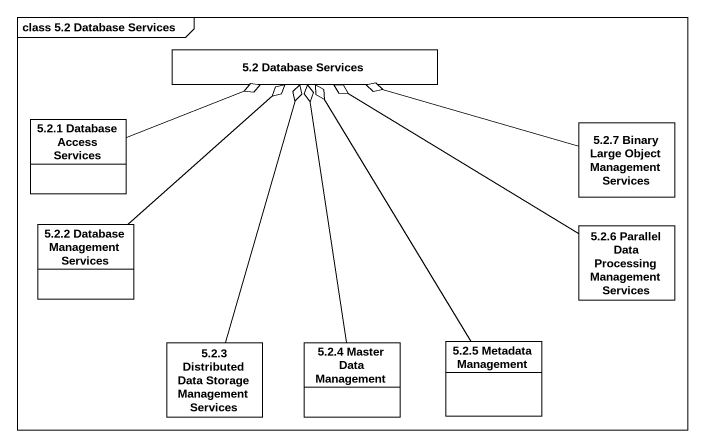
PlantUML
@startuml
mainframe class 5.2 Database Services
hide circle
hide empty members
class "5.2 Database Services" as c5_2_Database_Services
class "5.2.1 Database Access Services" as c5_2_1_Database_Access
class "5.2.7 Binary Large Object Management Services" as c5_2_7_Binary_Large_Object
class "5.2.2 Database Management Services" as c5_2_2_Database_Management
class "5.2.6 Parallel Data Processing Management Services" as c5_2_6_Parallel_Data
class "5.2.3 Distributed Data Storage Management Services" as c5_2_3_Distributed_Data
class "5.2.4 Master Data Management" as c5_2_4_Master_Data_Management
class "5.2.5 Metadata Management" as c5_2_5_Metadata_Management
c5_2_1_Database_Access -right-o c5_2_Database_Services
c5_2_7_Binary_Large_Object -left-o c5_2_Database_Services
c5_2_2_Database_Management -up-o c5_2_Database_Services
c5_2_6_Parallel_Data -up-o c5_2_Database_Services
c5_2_3_Distributed_Data -up-o c5_2_Database_Services
c5_2_4_Master_Data_Management -up-o c5_2_Database_Services
c5_2_5_Metadata_Management -up-o c5_2_Database_Services
@enduml
